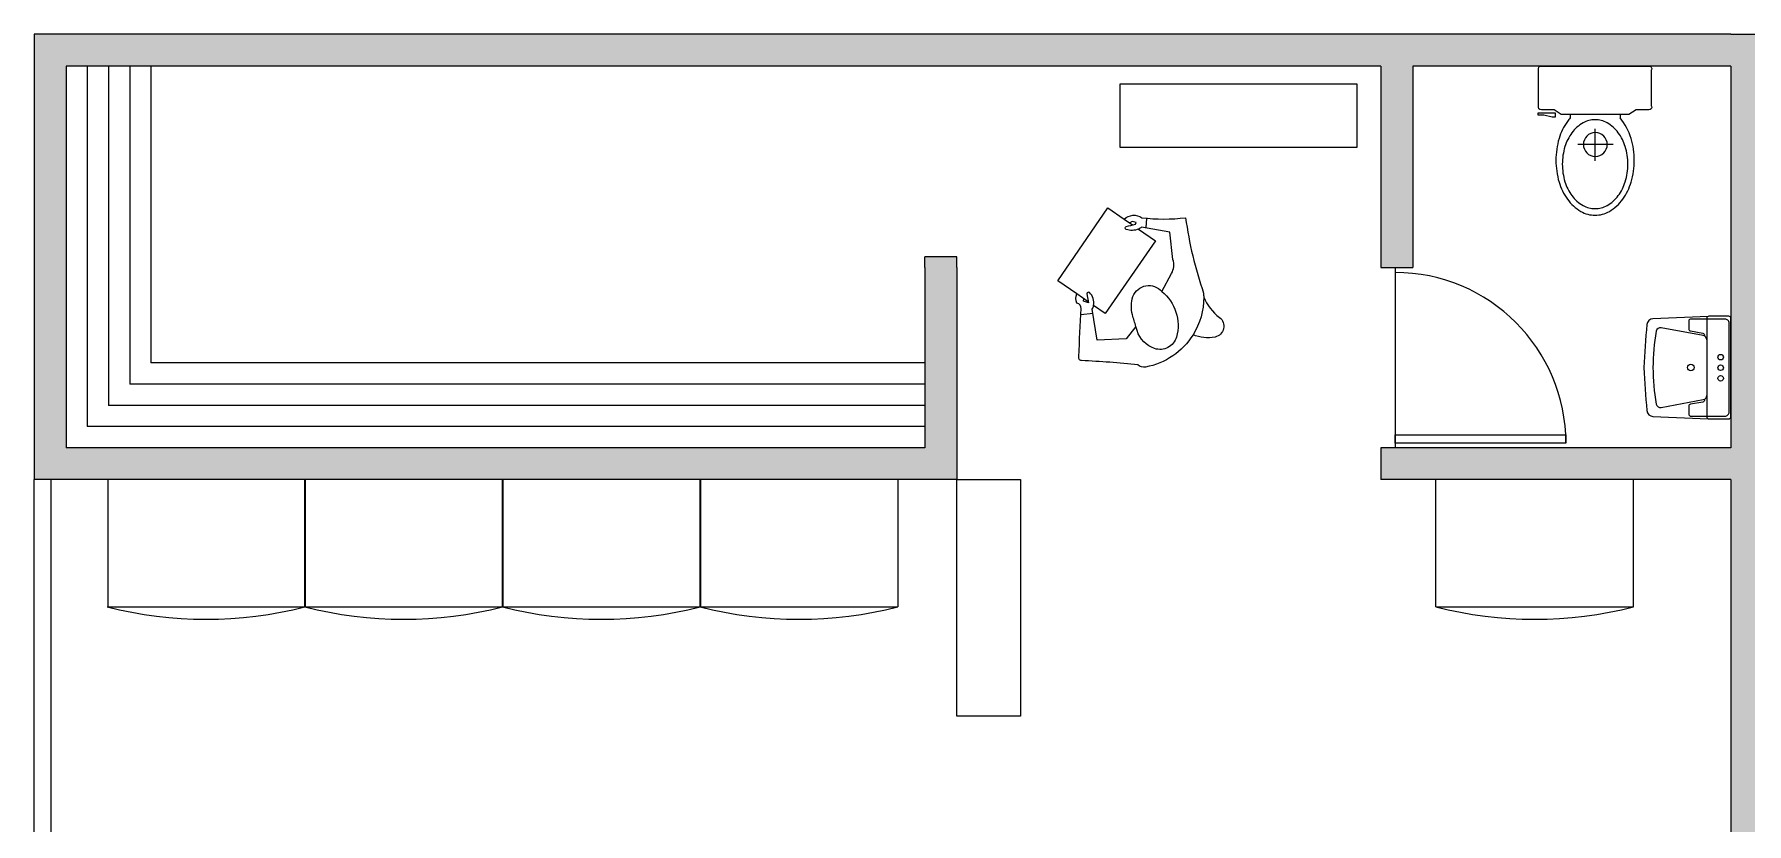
# Model space of a CAD drawing. Header units: metres. Extents: x 2965.9 to 2998, y 1590.4 to 1610.5.
# Drawn here: x 2965.88 to 2973.96, y 1606.77 to 1610.49 of the extents above; entities that cross this region are included whole.
import ezdxf

# ---------------------------------------------------------------- set-up
doc = ezdxf.new("R2010")
doc.units = ezdxf.units.M

# ---------------------------------------------------------------- blocks, each defined once
blk = doc.blocks.new('gewrgrgr')
for p, q in [((0, 0.2534), (0, -0.2534)), ((0.1889, 0.2667), (0.0178, 0.2667)), ((0.2067, 0.1932), (0.2067, 0.2534)), ((0.2201, 0.2677, 0.62), (0.2201, 0.1877, 0.62)), ((0.231, 0.2677, 0.62), (0.2201, 0.2677, 0.62)), ((0.231, 0.2412, 0.62), (0.231, 0.2677, 0.62)), ((0.2282, 0.1593), (0.2067, 0.1932)), ((0.2201, 0.1877, 0.62), (0.2412, 0.1877, 0.62)), ((0.2412, 0.202, 0.62), (0.231, 0.2412, 0.62)), ((0.2412, 0.1877, 0.62), (0.2412, 0.202, 0.62)), ((0.2282, -0.1593), (0.2282, 0.1593)), ((0.2282, 0.1176, 0.32), (0.2446, 0.1176, 0.32)), ((0.3697, -0.0853), (0.3697, 0.081)), ((0.4475, 0), (0.2962, 0)), ((0.2067, -0.1932), (0.2282, -0.1593)), ((0.2282, -0.1176, 0.32), (0.2441, -0.1176, 0.32)), ((0.2067, -0.2534), (0.2067, -0.1932)), ((0.1889, -0.2667), (0.0178, -0.2667))]:
    blk.add_line(p, q)
for points in [[(0.2446, 0.1176, -0.025691), (0.2609, 0.1306, -0.083213), (0.3416, 0.1699, -0.071868), (0.4442, 0.1847, -0.071868), (0.5469, 0.1699, -0.083213), (0.6275, 0.1306, -0.106686), (0.6853, 0.0672, -0.132415), (0.7034, 0, -0.132415)], [(0.7034, 0, -0.132415), (0.6853, -0.0672, -0.106686), (0.6275, -0.1306, -0.083213), (0.5469, -0.1699, -0.071868), (0.4442, -0.1847, -0.071868), (0.3416, -0.1699, -0.102933), (0.2441, -0.1176, -0.106686)]]:
    blk.add_lwpolyline(points, format="xyb")
blk.add_lwpolyline([(0.4627, -0.1546, -0.074259), (0.3799, -0.1422, -0.084949), (0.3145, -0.1093, -0.106298), (0.2679, -0.0566, -0.128632), (0.2531, 0, -0.128632), (0.2679, 0.0565, -0.106298), (0.3145, 0.1093, -0.084949), (0.3799, 0.1422, -0.074259), (0.4627, 0.1545, -0.074259), (0.5454, 0.1422, -0.084949), (0.6108, 0.1093, -0.106298), (0.6574, 0.0565, -0.128632), (0.6722, 0, -0.128632), (0.6574, -0.0566, -0.106298), (0.6108, -0.1093, -0.084949), (0.5454, -0.1422, -0.074259)], format="xyb", close=True)
blk.add_circle((0.3697, -0.0011), 0.0562)
for centre, start, end in [((0.0132, 0.2543), 69.69005, 184.04974), ((0.1935, 0.2543), 355.95026, 110.30995), ((0.0132, -0.2543), 175.95026, 290.30995), ((0.1935, -0.2543), 249.69005, 4.04974)]:
    blk.add_arc(centre, 0.0132, start, end)
blk = doc.blocks.new('erg')
blk.add_lwpolyline([(0.1034, 0.2419), (0.01, 0.2419, 0.414214), (0, 0.2319), (0, 0), (0, -0.2319, 0.414214), (0.01, -0.2419), (0.1034, -0.2419, 0.414214), (0.1134, -0.2319), (0.1134, 0), (0.1134, 0.2319, 0.414214)], format="xyb", close=True)
for points in [[(0.1248, 0.1489), (0.1245, 0.1511, -0.401382), (0.1326, 0.1623), (0.19, 0.1728, 0.362278), (0.1982, 0.1827), (0.1982, 0.2191, 0.414214), (0.1882, 0.2291), (0.0282, 0.2291, 0.414214), (0.0082, 0.2091), (0.0082, -0.2091, 0.414214), (0.0282, -0.2291), (0.1882, -0.2291, 0.414214), (0.1982, -0.2191), (0.1982, -0.1827, 0.362278), (0.19, -0.1728), (0.1326, -0.1623, -0.401382), (0.1245, -0.1511), (0.1248, -0.1489)], [(0.1073, -0.2411), (0.3672, -0.2301, 0.374936), (0.3958, -0.203, 0.011016), (0.4104, 0, 0.011016), (0.3958, 0.203, 0.374936), (0.3672, 0.2301), (0.1073, 0.2411)], [(0.1134, -0.1312, 0.361655), (0.1298, -0.1509), (0.3281, -0.1875, 0.413017), (0.3514, -0.1716, 0.047799), (0.3671, 0, 0.047799), (0.3514, 0.1716, 0.413017), (0.3281, 0.1875), (0.1298, 0.1509, 0.361655), (0.1134, 0.1312)]]:
    blk.add_lwpolyline(points, format="xyb")
for centre, radius in [((0.0481, 0.0507), 0.0131), ((0.0481, 0.0007), 0.0131), ((0.1882, 0), 0.0156), ((0.0481, -0.0493), 0.0131)]:
    blk.add_circle(centre, radius)
blk = doc.blocks.new('ADC_HUM_86')
for points in [[(-0.2428, 0.2301, -0.211244), (-0.016, 0.3768, -0.237736), (0.0202, 0.3653, 0.013522), (0.2852, 0.3393, -0.519186), (0.2973, 0.3192, -0.006355), (0.2812, 0.0945, 0.389559), (0.3013, 0.0686, -0.191247), (0.3008, 0.0242, -0.669733)], [(-0.2973, 0.0538, 0.128718), (-0.3697, 0.1506, -0.643745), (-0.3465, 0.2428, -0.152619), (-0.2428, 0.2301, 21.223973)], [(-0.1003, 0.0225, -0.302908), (-0.1645, 0.2385, -0.428858), (-0.0602, 0.2904, -0.240919), (0.0202, 0.204, -0.001826), (0.0256, 0.1846, -0.148113)], [(0.0256, 0.1846), (0.0724, 0.2415), (0.209, 0.2444), (0.2291, 0.0974, 0.069632), (0.2227, 0.081, 0.677962)], [(-0.2973, 0.0538, -0.140924), (-0.2428, 0.2301, -0.237736)], [(0.0256, 0.1846, -0.005208), (0.0402, 0.1292, -0.148113), (0.0363, 0.0428, -0.111126)], [(0.2227, 0.081, 0.270208), (0.2411, 0.0197, 0.677962), (0.2532, 0.0254), (0.2467, 0.0685), (0.2693, 0.06), (0.2674, 0.0484)], [(0.0697, -0.3233, -0.343524), (-0.0148, -0.3276, 0.05975), (-0.2208, -0.323, 0.050185), (-0.2971, 0.0341, -0.014745), (-0.2973, 0.0538, -0.237736)], [(-0.1009, 0.023), (-0.1484, -0.061, 0.198792), (-0.1566, -0.1272), (-0.1445, -0.2567), (-0.0119, -0.2827, -0.055302), (0.0028, -0.2745, -0.677488)], [(0.0363, 0.0428, -0.570808), (-0.1003, 0.0225, -0.302908)], [(0.0028, -0.2745, -0.197105), (0.0603, -0.274, -0.677488), (0.0603, -0.2884, -0.000493), (0.0162, -0.2971, 0.12949)]]:
    blk.add_lwpolyline(points, format="xyb")
for points in [[(0.0028, -0.2745), (-0.0766, -0.2168), (0.1687, 0.1203), (0.2227, 0.081)], [(0.2262, 0.119), (0.2836, 0.1238)], [(0.3008, 0.0242), (0.3885, -0.0397), (0.1446, -0.3778)], [(0.2475, 0.0629), (0.3008, 0.0242)], [(-0.0355, -0.3249), (-0.0322, -0.2787)], [(0.0162, -0.2971), (0.0131, -0.3059), (0.0314, -0.3108), (0.0436, -0.3043)], [(0.0697, -0.3233), (0.0299, -0.2944)], [(0.1446, -0.3778), (0.0697, -0.3233)]]:
    blk.add_lwpolyline(points)

msp = doc.modelspace()

# ---------------------------------------------------------------- hatches: boundary and pattern name
h = msp.add_hatch(color=256)
h.dxf.hatch_style = 1
h.paths.add_polyline_path([(2981.8838, 1610.4928), (2973.8838, 1610.4928), (2965.8838, 1610.4928), (2965.8838, 1608.3928), (2970.2338, 1608.3928), (2970.2338, 1608.5428), (2970.2338, 1609.3928), (2970.2338, 1609.4428), (2970.0838, 1609.4428), (2970.0838, 1609.3928), (2970.0838, 1608.5428), (2966.0338, 1608.5428), (2966.0338, 1610.3428), (2970.0838, 1610.3428), (2970.2338, 1610.3428), (2972.2338, 1610.3428), (2972.2338, 1609.3928), (2972.3838, 1609.3928), (2972.3838, 1610.3428), (2973.8838, 1610.3428), (2973.8838, 1608.5428), (2972.3838, 1608.5428), (2972.2338, 1608.5428), (2972.2338, 1608.3928), (2973.8838, 1608.3928), (2973.8838, 1602.4928), (2974.0338, 1602.4928), (2974.0338, 1608.3928), (2975.6838, 1608.3928), (2975.6838, 1608.5428), (2975.5338, 1608.5428), (2974.0338, 1608.5428), (2974.0338, 1610.3428), (2975.5338, 1610.3428), (2975.5338, 1609.3928), (2975.6838, 1609.3928), (2975.6838, 1610.3428), (2981.8838, 1610.3428)])

# ---------------------------------------------------------------- linework, layer by layer
for p, q in [((2965.8838, 1610.4928), (2965.8838, 1608.3928)), ((2973.8838, 1610.4928), (2965.8838, 1610.4928)), ((2973.8838, 1610.4928), (2998.0321, 1610.4928)), ((2966.0338, 1610.3428), (2966.0338, 1608.5428)), ((2970.0838, 1610.3428), (2966.0338, 1610.3428)), ((2970.2338, 1610.3428), (2970.0838, 1610.3428)), ((2972.2338, 1610.3428), (2970.2338, 1610.3428)), ((2972.2338, 1610.3428), (2972.2338, 1609.3928)), ((2973.8838, 1610.3428), (2972.3838, 1610.3428)), ((2972.3838, 1610.3428), (2972.3838, 1609.3928)), ((2973.8838, 1610.3428), (2973.8838, 1608.5428)), ((2970.0838, 1609.3928), (2970.0838, 1609.4428)), ((2970.2338, 1609.4428), (2970.0838, 1609.4428)), ((2970.2338, 1609.3928), (2970.2338, 1609.4428)), ((2970.0838, 1609.3928), (2970.0838, 1608.5428)), ((2970.2338, 1609.3928), (2970.2338, 1608.5428)), ((2972.2338, 1609.3928), (2972.3838, 1609.3928)), ((2972.3006, 1609.3928), (2972.3006, 1608.5428)), ((2970.0838, 1608.5428), (2966.0338, 1608.5428)), ((2970.2338, 1608.5428), (2970.2338, 1608.3928)), ((2972.2338, 1608.5428), (2972.2338, 1608.3928)), ((2972.3838, 1608.5428), (2972.2338, 1608.5428)), ((2973.8838, 1608.5428), (2972.3838, 1608.5428)), ((2970.2338, 1608.3928), (2965.8838, 1608.3928)), ((2965.8838, 1602.4928), (2965.8838, 1608.3928)), ((2965.9638, 1602.5678), (2965.9638, 1608.3928)), ((2973.8838, 1608.3928), (2972.2338, 1608.3928)), ((2973.8838, 1608.3928), (2973.8838, 1602.4928))]:
    msp.add_line(p, q)
at = {"ltscale": 0.5}
for p, q in [((2966.1338, 1610.3428), (2966.1338, 1608.6428)), ((2966.2338, 1610.3428), (2966.2338, 1608.7428)), ((2966.3338, 1610.3428), (2966.3338, 1608.8428)), ((2966.4338, 1610.3428), (2966.4338, 1608.9428)), ((2971.005, 1610.2585), (2972.1204, 1610.2585)), ((2971.005, 1609.9585), (2971.005, 1610.2585)), ((2972.1204, 1610.2585), (2972.1204, 1609.9585)), ((2972.1204, 1609.9585), (2971.005, 1609.9585)), ((2970.0838, 1608.9428), (2966.4338, 1608.9428)), ((2970.0838, 1608.8428), (2966.3338, 1608.8428)), ((2970.0838, 1608.7428), (2966.2338, 1608.7428)), ((2970.0838, 1608.6428), (2966.1338, 1608.6428)), ((2966.23, 1608.3928), (2966.23, 1607.7928)), ((2967.16, 1607.7928), (2967.16, 1608.3928)), ((2967.1619, 1608.3928), (2967.1619, 1607.7928)), ((2968.0919, 1607.7928), (2968.0919, 1608.3928)), ((2968.0939, 1608.3928), (2968.0939, 1607.7928)), ((2969.0239, 1607.7928), (2969.0239, 1608.3928)), ((2969.0258, 1608.3928), (2969.0258, 1607.7928)), ((2969.9558, 1608.3928), (2969.9558, 1607.7928)), ((2970.2338, 1607.2774), (2970.2338, 1608.3928)), ((2970.2338, 1608.3928), (2970.5338, 1608.3928)), ((2970.5338, 1608.3928), (2970.5338, 1607.2774)), ((2972.493, 1607.7928), (2972.493, 1608.3928)), ((2973.4249, 1607.7928), (2973.4249, 1608.3928)), ((2972.493, 1607.7928), (2973.4249, 1607.7928)), ((2970.5338, 1607.2774), (2970.2338, 1607.2774))]:
    msp.add_line(p, q, dxfattribs=at)
at = {"ltscale": 0.1}
msp.add_line((2966.2281, 1607.7928), (2969.9558, 1607.7928), dxfattribs=at)
at = {"ltscale": 0.009}
msp.add_lwpolyline([(2972.3006, 1608.5641), (2972.3006, 1608.6044), (2973.1061, 1608.6044), (2973.1061, 1608.5641)], close=True, dxfattribs=at)
for centre, start, end in [((2972.3006, 1608.5641), 0, 90), ((2972.3006, 1608.6044), 357.13402, 0)]:
    msp.add_arc(centre, 0.8055, start, end, dxfattribs=at)
at = {"ltscale": 0.5}
for centre in [(2966.694, 1609.6232), (2967.626, 1609.6232), (2968.5579, 1609.6232), (2969.4898, 1609.6232), (2972.959, 1609.6232)]:
    msp.add_arc(centre, 1.8888, 255.71769, 284.28231, dxfattribs=at)

# ---------------------------------------------------------------- block references
at = {"xscale": -1, "rotation": 90}
msp.add_blockref('gewrgrgr', (2973.2437, 1610.3428), dxfattribs=at)
at = {"rotation": 181.3118772958274}
msp.add_blockref('ADC_HUM_86', (2971.0997, 1609.2999), dxfattribs=at)
at = {"ltscale": 0.005, "rotation": 180}
msp.add_blockref('erg', (2973.8838, 1608.921), dxfattribs=at)

doc.saveas('drawing.dxf')
